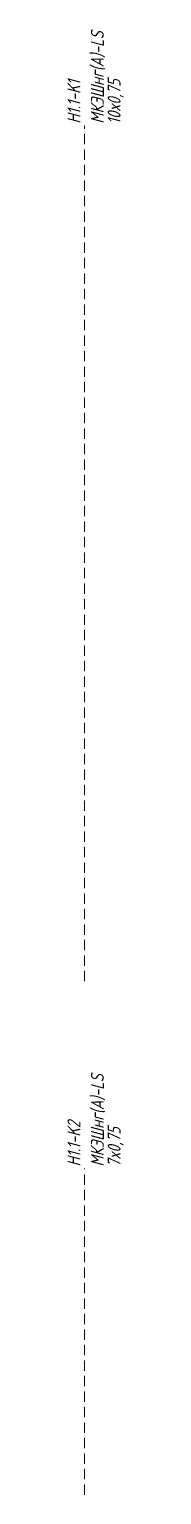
# Model space of a CAD drawing. Header units: millimetres. Extents: x 429 to 4975, y 1244 to 3612.
# Drawn here: x 2840.2 to 2851, y 1537.7 to 1821.3 of the extents above; entities that cross this region are included whole.
import ezdxf
from ezdxf.enums import TextEntityAlignment as Align

# ---------------------------------------------------------------- set-up
doc = ezdxf.new("R2010")
doc.units = ezdxf.units.MM
doc.linetypes.add('DASHED', pattern=[0.75, 0.5, -0.25])
doc.layers.add('шкаф_кабель-K', color=93, linetype='Continuous', lineweight=35)
doc.styles.add('СБ', font='GOST_A.TTF', dxfattribs={"oblique": 15, "height": 2})

# ---------------------------------------------------------------- blocks, each defined once
blk = doc.blocks.new('*U5')
at = {"linetype": 'DASHED', "lineweight": 20, "ltscale": 4}
blk.add_line((0, -165.61), (0, 0), dxfattribs=at)
at = {"style": 'СБ', "oblique": 15, "flags": 1}
for tag, p in [('МАРКА_КАБЕЛЯ+СЕЧЕНИЕ', (43.97, 10.72)), ('Примечание', (39.24, 11.12)), ('Мет_рукав', (20.3, 11.69)), ('НАЧАЛО', (9.11, 11.83)), ('КОНЕЦ', (13.04, 11.69)), ('Диаметр', (35.96, 11.12)), ('Труба', (16.95, 11.69)), ('Длина', (31.79, 11.32))]:
    blk.add_attdef(tag, p, '', height=2.5, rotation=90, dxfattribs=at)
at = {"lineweight": 30, "style": 'СБ', "oblique": 15}
blk.add_attdef('ОБОЗНАЧ_КАБЕЛЯ', text='', height=2.5, rotation=90, dxfattribs=at).set_placement((-2.05, 0.36), align=Align.MIDDLE_LEFT)
at = {"style": 'СБ', "oblique": 15}
for tag, p in [('МАРКА_КАБЕЛЯ', (3.72, 0.36)), ('Сечение', (6.95, 0.27))]:
    blk.add_attdef(tag, p, '', height=2.5, rotation=90, dxfattribs=at)
blk = doc.blocks.new('*U6')
at = {"linetype": 'DASHED', "lineweight": 20, "ltscale": 4}
blk.add_line((0, -63.14), (0, 0), dxfattribs=at)
at = {"style": 'СБ', "oblique": 15, "flags": 1}
for tag, p in [('МАРКА_КАБЕЛЯ+СЕЧЕНИЕ', (43.97, 10.72)), ('Примечание', (39.24, 11.12)), ('Мет_рукав', (20.3, 11.69)), ('НАЧАЛО', (9.11, 11.83)), ('КОНЕЦ', (13.04, 11.69)), ('Диаметр', (35.96, 11.12)), ('Труба', (16.95, 11.69)), ('Длина', (31.79, 11.32))]:
    blk.add_attdef(tag, p, '', height=2.5, rotation=90, dxfattribs=at)
at = {"lineweight": 30, "style": 'СБ', "oblique": 15}
blk.add_attdef('ОБОЗНАЧ_КАБЕЛЯ', text='', height=2.5, rotation=90, dxfattribs=at).set_placement((-2.05, 0.36), align=Align.MIDDLE_LEFT)
at = {"style": 'СБ', "oblique": 15}
for tag, p in [('МАРКА_КАБЕЛЯ', (3.72, 0.36)), ('Сечение', (6.95, 0.27))]:
    blk.add_attdef(tag, p, '', height=2.5, rotation=90, dxfattribs=at)

msp = doc.modelspace()

# ---------------------------------------------------------------- block references
at = {"layer": 'шкаф_кабель-K'}
for name, p, values in [('*U5', (2843.52, 1802.67), {'ОБОЗНАЧ_КАБЕЛЯ': 'Н1.1-K1', 'МАРКА_КАБЕЛЯ': 'МКЭШнг(А)-LS', 'Сечение': '10x0,75'}), ('*U6', (2843.52, 1600.83), {'ОБОЗНАЧ_КАБЕЛЯ': 'Н1.1-K2', 'МАРКА_КАБЕЛЯ': 'МКЭШнг(А)-LS', 'Сечение': '7x0,75'})]:
    msp.add_blockref(name, p, dxfattribs=at).add_auto_attribs(values)

doc.saveas('drawing.dxf')
